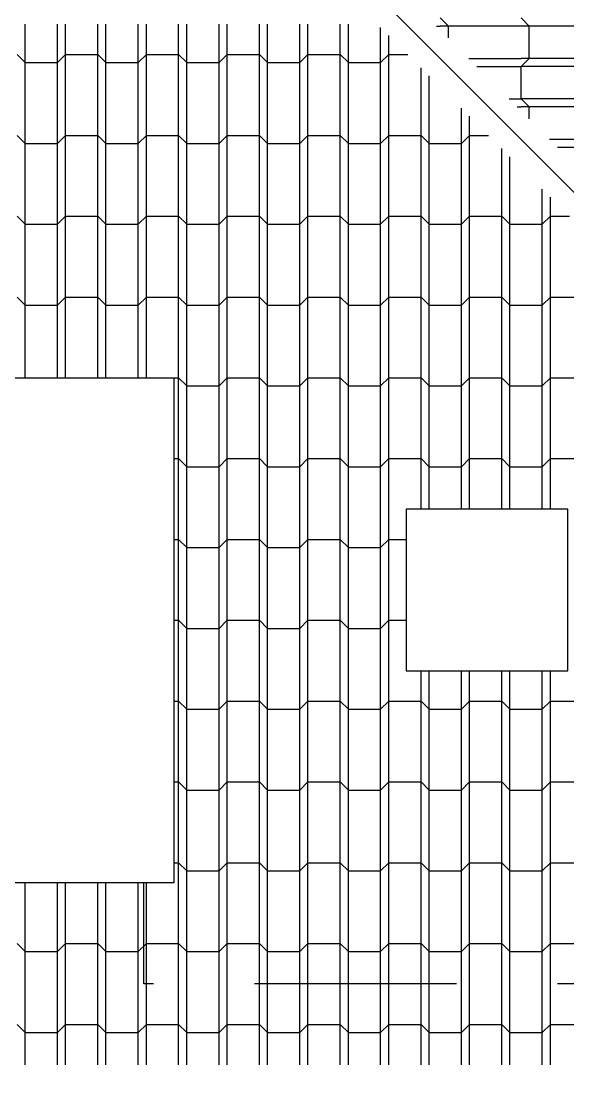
# Model space of a CAD drawing. Header units: metres. Extents: x -220 to 294, y -29 to 18.
# Drawn here: x -181.258 to -180.581, y 7.136 to 8.44 of the extents above; entities that cross this region are included whole.
import ezdxf

# ---------------------------------------------------------------- set-up
doc = ezdxf.new("R2010")
doc.units = ezdxf.units.M
doc.header["$MEASUREMENT"] = 0
doc.linetypes.add('DASHED2', pattern=[0.375, 0.25, -0.125])
for name, color, linetype in [('Rota', 7, 'Continuous'), ('Tarama', 7, 'Continuous'), ('Tarama_Boslugu', 7, 'Continuous')]:
    doc.layers.add(name, color=color, linetype=linetype)

msp = doc.modelspace()

# ---------------------------------------------------------------- linework, layer by layer
at = {"layer": 'Rota', "color": 166, "linetype": 'Continuous', "lineweight": -3}
for points in [[(-180.8064, 8.4612), (-179.4689, 7.1237)], [(-179.4689, 7.1237), (-180.8064, 8.4612)], [(-181.7436, 7.9987), (-181.0686, 7.9987)], [(-181.0686, 7.9987), (-181.0686, 7.3737)], [(-180.7811, 7.8362), (-180.7811, 7.6362)], [(-180.5811, 7.8362), (-180.7811, 7.8362)], [(-180.5811, 7.6362), (-180.5811, 7.8362)], [(-180.7811, 7.6362), (-180.5811, 7.6362)], [(-181.0686, 7.3737), (-181.7436, 7.3737)]]:
    msp.add_lwpolyline(points, dxfattribs=at)
at = {"layer": 'Rota', "color": 198, "linetype": 'DASHED2', "lineweight": -3}
for points in [[(-181.1061, 7.3737), (-182.3686, 7.3737)], [(-181.1061, 7.2487), (-181.1061, 7.3737)], [(-179.5939, 7.2487), (-181.1061, 7.2487)]]:
    msp.add_lwpolyline(points, dxfattribs=at)
at = {"layer": 'Tarama', "color": 13, "linetype": 'Continuous', "lineweight": -3}
for points in [[(-180.7291, 8.434), (-180.7391, 8.444)], [(-180.6291, 8.434), (-180.6391, 8.444)], [(-181.2528, 8.3987), (-181.2528, 8.4362)], [(-181.2128, 8.3987), (-181.2128, 8.4362)], [(-181.2029, 8.3987), (-181.2029, 8.4362)], [(-181.1628, 8.3987), (-181.1628, 8.4362)], [(-181.1528, 8.3987), (-181.1528, 8.4362)], [(-181.1128, 8.3987), (-181.1128, 8.4362)], [(-181.1028, 8.3987), (-181.1028, 8.4362)], [(-181.0629, 8.3987), (-181.0629, 8.4362)], [(-181.0528, 8.3987), (-181.0528, 8.4362)], [(-181.0128, 8.3987), (-181.0128, 8.4362)], [(-181.0028, 8.3987), (-181.0028, 8.4362)], [(-180.9628, 8.3987), (-180.9628, 8.4362)], [(-180.9529, 8.3987), (-180.9529, 8.4362)], [(-180.9128, 8.3987), (-180.9128, 8.4362)], [(-180.9028, 8.3987), (-180.9028, 8.4362)], [(-180.8628, 8.3987), (-180.8628, 8.4362)], [(-180.8528, 8.3987), (-180.8528, 8.4362)], [(-180.8129, 8.3987), (-180.8129, 8.4323)], [(-180.7439, 8.434), (-180.7391, 8.434)], [(-180.6391, 8.434), (-180.7391, 8.434)], [(-180.7291, 8.4192), (-180.7291, 8.434)], [(-180.5391, 8.434), (-180.6391, 8.434)], [(-180.6291, 8.394), (-180.6291, 8.434)], [(-180.8028, 8.3987), (-180.8028, 8.4223)], [(-181.2628, 8.3987), (-181.2528, 8.3887)], [(-181.2528, 8.2987), (-181.2528, 8.3987)], [(-181.2128, 8.2987), (-181.2128, 8.3987)], [(-181.2128, 8.3887), (-181.2029, 8.3987)], [(-181.2029, 8.2987), (-181.2029, 8.3987)], [(-181.2029, 8.3987), (-181.1628, 8.3987)], [(-181.1628, 8.2987), (-181.1628, 8.3987)], [(-181.1628, 8.3987), (-181.1528, 8.3887)], [(-181.1528, 8.2987), (-181.1528, 8.3987)], [(-181.1128, 8.2987), (-181.1128, 8.3987)], [(-181.1128, 8.3887), (-181.1028, 8.3987)], [(-181.1028, 8.2987), (-181.1028, 8.3987)], [(-181.1028, 8.3987), (-181.0629, 8.3987)], [(-181.0629, 8.2987), (-181.0629, 8.3987)], [(-181.0629, 8.3987), (-181.0528, 8.3887)], [(-181.0528, 8.2987), (-181.0528, 8.3987)], [(-181.0128, 8.2987), (-181.0128, 8.3987)], [(-181.0128, 8.3887), (-181.0028, 8.3987)], [(-181.0028, 8.2987), (-181.0028, 8.3987)], [(-181.0028, 8.3987), (-180.9628, 8.3987)], [(-180.9628, 8.2987), (-180.9628, 8.3987)], [(-180.9628, 8.3987), (-180.9529, 8.3887)], [(-180.9529, 8.2987), (-180.9529, 8.3987)], [(-180.9128, 8.2987), (-180.9128, 8.3987)], [(-180.9128, 8.3887), (-180.9028, 8.3987)], [(-180.9028, 8.2987), (-180.9028, 8.3987)], [(-180.9028, 8.3987), (-180.8628, 8.3987)], [(-180.8628, 8.2987), (-180.8628, 8.3987)], [(-180.8628, 8.3987), (-180.8528, 8.3887)], [(-180.8528, 8.2987), (-180.8528, 8.3987)], [(-180.8129, 8.2987), (-180.8129, 8.3987)], [(-180.8129, 8.3887), (-180.8028, 8.3987)], [(-180.8028, 8.2987), (-180.8028, 8.3987)], [(-180.8028, 8.3987), (-180.7793, 8.3987)], [(-181.2528, 8.3887), (-181.2128, 8.3887)], [(-181.1528, 8.3887), (-181.1128, 8.3887)], [(-181.0528, 8.3887), (-181.0128, 8.3887)], [(-180.9529, 8.3887), (-180.9128, 8.3887)], [(-180.8528, 8.3887), (-180.8129, 8.3887)], [(-180.7039, 8.394), (-180.6391, 8.394)], [(-180.5391, 8.394), (-180.6391, 8.394)], [(-180.6391, 8.384), (-180.6291, 8.394)], [(-180.7628, 8.2987), (-180.7628, 8.3823)], [(-180.7528, 8.2987), (-180.7528, 8.3723)], [(-180.6939, 8.384), (-180.6391, 8.384)], [(-180.5391, 8.384), (-180.6391, 8.384)], [(-180.6391, 8.344), (-180.6391, 8.384)], [(-180.7128, 8.2987), (-180.7128, 8.3323)], [(-180.6539, 8.344), (-180.6391, 8.344)], [(-180.6439, 8.334), (-180.6391, 8.334)], [(-180.5391, 8.344), (-180.6391, 8.344)], [(-180.6291, 8.334), (-180.6391, 8.344)], [(-180.5391, 8.334), (-180.6391, 8.334)], [(-180.6291, 8.3192), (-180.6291, 8.334)], [(-180.7029, 8.2987), (-180.7029, 8.3223)], [(-181.2628, 8.2987), (-181.2528, 8.2887)], [(-181.2528, 8.1987), (-181.2528, 8.2987)], [(-181.2128, 8.1987), (-181.2128, 8.2987)], [(-181.2128, 8.2887), (-181.2029, 8.2987)], [(-181.2029, 8.1987), (-181.2029, 8.2987)], [(-181.2029, 8.2987), (-181.1628, 8.2987)], [(-181.1628, 8.1987), (-181.1628, 8.2987)], [(-181.1628, 8.2987), (-181.1528, 8.2887)], [(-181.1528, 8.1987), (-181.1528, 8.2987)], [(-181.1128, 8.1987), (-181.1128, 8.2987)], [(-181.1128, 8.2887), (-181.1028, 8.2987)], [(-181.1028, 8.1987), (-181.1028, 8.2987)], [(-181.1028, 8.2987), (-181.0629, 8.2987)], [(-181.0629, 8.1987), (-181.0629, 8.2987)], [(-181.0629, 8.2987), (-181.0528, 8.2887)], [(-181.0528, 8.1987), (-181.0528, 8.2987)], [(-181.0128, 8.1987), (-181.0128, 8.2987)], [(-181.0128, 8.2887), (-181.0028, 8.2987)], [(-181.0028, 8.1987), (-181.0028, 8.2987)], [(-181.0028, 8.2987), (-180.9628, 8.2987)], [(-180.9628, 8.1987), (-180.9628, 8.2987)], [(-180.9628, 8.2987), (-180.9529, 8.2887)], [(-180.9529, 8.1987), (-180.9529, 8.2987)], [(-180.9128, 8.1987), (-180.9128, 8.2987)], [(-180.9128, 8.2887), (-180.9028, 8.2987)], [(-180.9028, 8.1987), (-180.9028, 8.2987)], [(-180.9028, 8.2987), (-180.8628, 8.2987)], [(-180.8628, 8.1987), (-180.8628, 8.2987)], [(-180.8628, 8.2987), (-180.8528, 8.2887)], [(-180.8528, 8.1987), (-180.8528, 8.2987)], [(-180.8129, 8.1987), (-180.8129, 8.2987)], [(-180.8129, 8.2887), (-180.8028, 8.2987)], [(-180.8028, 8.1987), (-180.8028, 8.2987)], [(-180.8028, 8.2987), (-180.7628, 8.2987)], [(-180.7628, 8.1987), (-180.7628, 8.2987)], [(-180.7628, 8.2987), (-180.7528, 8.2887)], [(-180.7528, 8.1987), (-180.7528, 8.2987)], [(-180.7128, 8.1987), (-180.7128, 8.2987)], [(-180.7128, 8.2887), (-180.7029, 8.2987)], [(-180.7029, 8.1987), (-180.7029, 8.2987)], [(-180.7029, 8.2987), (-180.6793, 8.2987)], [(-180.6039, 8.294), (-180.5391, 8.294)], [(-181.2528, 8.2887), (-181.2128, 8.2887)], [(-181.1528, 8.2887), (-181.1128, 8.2887)], [(-181.0528, 8.2887), (-181.0128, 8.2887)], [(-180.9529, 8.2887), (-180.9128, 8.2887)], [(-180.8528, 8.2887), (-180.8129, 8.2887)], [(-180.7528, 8.2887), (-180.7128, 8.2887)], [(-180.6628, 8.1987), (-180.6628, 8.2823)], [(-180.5939, 8.284), (-180.5391, 8.284)], [(-180.6528, 8.1987), (-180.6528, 8.2723)], [(-180.6128, 8.1987), (-180.6128, 8.2323)], [(-180.6028, 8.1987), (-180.6028, 8.2223)], [(-181.2628, 8.1987), (-181.2528, 8.1887)], [(-181.2528, 8.0987), (-181.2528, 8.1987)], [(-181.2528, 8.1887), (-181.2128, 8.1887)], [(-181.2128, 8.0987), (-181.2128, 8.1987)], [(-181.2128, 8.1887), (-181.2029, 8.1987)], [(-181.2029, 8.0987), (-181.2029, 8.1987)], [(-181.2029, 8.1987), (-181.1628, 8.1987)], [(-181.1628, 8.0987), (-181.1628, 8.1987)], [(-181.1628, 8.1987), (-181.1528, 8.1887)], [(-181.1528, 8.0987), (-181.1528, 8.1987)], [(-181.1528, 8.1887), (-181.1128, 8.1887)], [(-181.1128, 8.0987), (-181.1128, 8.1987)], [(-181.1128, 8.1887), (-181.1028, 8.1987)], [(-181.1028, 8.0987), (-181.1028, 8.1987)], [(-181.1028, 8.1987), (-181.0629, 8.1987)], [(-181.0629, 8.0987), (-181.0629, 8.1987)], [(-181.0629, 8.1987), (-181.0528, 8.1887)], [(-181.0528, 8.0987), (-181.0528, 8.1987)], [(-181.0528, 8.1887), (-181.0128, 8.1887)], [(-181.0128, 8.0987), (-181.0128, 8.1987)], [(-181.0128, 8.1887), (-181.0028, 8.1987)], [(-181.0028, 8.0987), (-181.0028, 8.1987)], [(-181.0028, 8.1987), (-180.9628, 8.1987)], [(-180.9628, 8.0987), (-180.9628, 8.1987)], [(-180.9628, 8.1987), (-180.9529, 8.1887)], [(-180.9529, 8.0987), (-180.9529, 8.1987)], [(-180.9529, 8.1887), (-180.9128, 8.1887)], [(-180.9128, 8.0987), (-180.9128, 8.1987)], [(-180.9128, 8.1887), (-180.9028, 8.1987)], [(-180.9028, 8.0987), (-180.9028, 8.1987)], [(-180.9028, 8.1987), (-180.8628, 8.1987)], [(-180.8628, 8.0987), (-180.8628, 8.1987)], [(-180.8628, 8.1987), (-180.8528, 8.1887)], [(-180.8528, 8.0987), (-180.8528, 8.1987)], [(-180.8528, 8.1887), (-180.8129, 8.1887)], [(-180.8129, 8.0987), (-180.8129, 8.1987)], [(-180.8129, 8.1887), (-180.8028, 8.1987)], [(-180.8028, 8.0987), (-180.8028, 8.1987)], [(-180.8028, 8.1987), (-180.7628, 8.1987)], [(-180.7628, 8.0987), (-180.7628, 8.1987)], [(-180.7628, 8.1987), (-180.7528, 8.1887)], [(-180.7528, 8.0987), (-180.7528, 8.1987)], [(-180.7528, 8.1887), (-180.7128, 8.1887)], [(-180.7128, 8.0987), (-180.7128, 8.1987)], [(-180.7128, 8.1887), (-180.7029, 8.1987)], [(-180.7029, 8.0987), (-180.7029, 8.1987)], [(-180.7029, 8.1987), (-180.6628, 8.1987)], [(-180.6628, 8.0987), (-180.6628, 8.1987)], [(-180.6628, 8.1987), (-180.6528, 8.1887)], [(-180.6528, 8.0987), (-180.6528, 8.1987)], [(-180.6528, 8.1887), (-180.6128, 8.1887)], [(-180.6128, 8.0987), (-180.6128, 8.1987)], [(-180.6128, 8.1887), (-180.6028, 8.1987)], [(-180.6028, 8.0987), (-180.6028, 8.1987)], [(-180.6028, 8.1987), (-180.5793, 8.1987)], [(-181.2628, 8.0987), (-181.2528, 8.0887)], [(-181.2528, 7.9987), (-181.2528, 8.0987)], [(-181.2128, 7.9987), (-181.2128, 8.0987)], [(-181.2128, 8.0887), (-181.2029, 8.0987)], [(-181.2029, 7.9987), (-181.2029, 8.0987)], [(-181.2029, 8.0987), (-181.1628, 8.0987)], [(-181.1628, 7.9987), (-181.1628, 8.0987)], [(-181.1628, 8.0987), (-181.1528, 8.0887)], [(-181.1528, 7.9987), (-181.1528, 8.0987)], [(-181.1128, 7.9987), (-181.1128, 8.0987)], [(-181.1128, 8.0887), (-181.1028, 8.0987)], [(-181.1028, 7.9987), (-181.1028, 8.0987)], [(-181.1028, 8.0987), (-181.0629, 8.0987)], [(-181.0629, 7.9987), (-181.0629, 8.0987)], [(-181.0629, 8.0987), (-181.0528, 8.0887)], [(-181.0528, 7.9987), (-181.0528, 8.0987)], [(-181.0128, 7.9987), (-181.0128, 8.0987)], [(-181.0128, 8.0887), (-181.0028, 8.0987)], [(-181.0028, 7.9987), (-181.0028, 8.0987)], [(-181.0028, 8.0987), (-180.9628, 8.0987)], [(-180.9628, 7.9987), (-180.9628, 8.0987)], [(-180.9628, 8.0987), (-180.9529, 8.0887)], [(-180.9529, 7.9987), (-180.9529, 8.0987)], [(-180.9128, 7.9987), (-180.9128, 8.0987)], [(-180.9128, 8.0887), (-180.9028, 8.0987)], [(-180.9028, 7.9987), (-180.9028, 8.0987)], [(-180.9028, 8.0987), (-180.8628, 8.0987)], [(-180.8628, 7.9987), (-180.8628, 8.0987)], [(-180.8628, 8.0987), (-180.8528, 8.0887)], [(-180.8528, 7.9987), (-180.8528, 8.0987)], [(-180.8129, 7.9987), (-180.8129, 8.0987)], [(-180.8129, 8.0887), (-180.8028, 8.0987)], [(-180.8028, 7.9987), (-180.8028, 8.0987)], [(-180.8028, 8.0987), (-180.7628, 8.0987)], [(-180.7628, 7.9987), (-180.7628, 8.0987)], [(-180.7628, 8.0987), (-180.7528, 8.0887)], [(-180.7528, 7.9987), (-180.7528, 8.0987)], [(-180.7128, 7.9987), (-180.7128, 8.0987)], [(-180.7128, 8.0887), (-180.7029, 8.0987)], [(-180.7029, 7.9987), (-180.7029, 8.0987)], [(-180.7029, 8.0987), (-180.6628, 8.0987)], [(-180.6628, 7.9987), (-180.6628, 8.0987)], [(-180.6628, 8.0987), (-180.6528, 8.0887)], [(-180.6528, 7.9987), (-180.6528, 8.0987)], [(-180.6128, 7.9987), (-180.6128, 8.0987)], [(-180.6128, 8.0887), (-180.6028, 8.0987)], [(-180.6028, 7.9987), (-180.6028, 8.0987)], [(-180.6028, 8.0987), (-180.5629, 8.0987)], [(-181.2528, 8.0887), (-181.2128, 8.0887)], [(-181.1528, 8.0887), (-181.1128, 8.0887)], [(-181.0528, 8.0887), (-181.0128, 8.0887)], [(-180.9529, 8.0887), (-180.9128, 8.0887)], [(-180.8528, 8.0887), (-180.8129, 8.0887)], [(-180.7528, 8.0887), (-180.7128, 8.0887)], [(-180.6528, 8.0887), (-180.6128, 8.0887)], [(-181.2029, 7.9987), (-181.1628, 7.9987)], [(-181.1028, 7.9987), (-181.0686, 7.9987)], [(-181.0686, 7.9987), (-181.0629, 7.9987)], [(-181.0629, 7.8987), (-181.0629, 7.9987)], [(-181.0629, 7.9987), (-181.0528, 7.9887)], [(-181.0528, 7.8987), (-181.0528, 7.9987)], [(-181.0128, 7.8987), (-181.0128, 7.9987)], [(-181.0128, 7.9887), (-181.0028, 7.9987)], [(-181.0028, 7.8987), (-181.0028, 7.9987)], [(-181.0028, 7.9987), (-180.9628, 7.9987)], [(-180.9628, 7.8987), (-180.9628, 7.9987)], [(-180.9628, 7.9987), (-180.9529, 7.9887)], [(-180.9529, 7.8987), (-180.9529, 7.9987)], [(-180.9128, 7.8987), (-180.9128, 7.9987)], [(-180.9128, 7.9887), (-180.9028, 7.9987)], [(-180.9028, 7.8987), (-180.9028, 7.9987)], [(-180.9028, 7.9987), (-180.8628, 7.9987)], [(-180.8628, 7.8987), (-180.8628, 7.9987)], [(-180.8628, 7.9987), (-180.8528, 7.9887)], [(-180.8528, 7.8987), (-180.8528, 7.9987)], [(-180.8129, 7.8987), (-180.8129, 7.9987)], [(-180.8129, 7.9887), (-180.8028, 7.9987)], [(-180.8028, 7.8987), (-180.8028, 7.9987)], [(-180.8028, 7.9987), (-180.7628, 7.9987)], [(-180.7628, 7.8987), (-180.7628, 7.9987)], [(-180.7628, 7.9987), (-180.7528, 7.9887)], [(-180.7528, 7.8987), (-180.7528, 7.9987)], [(-180.7128, 7.8987), (-180.7128, 7.9987)], [(-180.7128, 7.9887), (-180.7029, 7.9987)], [(-180.7029, 7.8987), (-180.7029, 7.9987)], [(-180.7029, 7.9987), (-180.6628, 7.9987)], [(-180.6628, 7.8987), (-180.6628, 7.9987)], [(-180.6628, 7.9987), (-180.6528, 7.9887)], [(-180.6528, 7.8987), (-180.6528, 7.9987)], [(-180.6128, 7.8987), (-180.6128, 7.9987)], [(-180.6128, 7.9887), (-180.6028, 7.9987)], [(-180.6028, 7.8987), (-180.6028, 7.9987)], [(-180.6028, 7.9987), (-180.5629, 7.9987)], [(-181.0528, 7.9887), (-181.0128, 7.9887)], [(-180.9529, 7.9887), (-180.9128, 7.9887)], [(-180.8528, 7.9887), (-180.8129, 7.9887)], [(-180.7528, 7.9887), (-180.7128, 7.9887)], [(-180.6528, 7.9887), (-180.6128, 7.9887)], [(-181.0686, 7.8987), (-181.0629, 7.8987)], [(-181.0629, 7.7987), (-181.0629, 7.8987)], [(-181.0629, 7.8987), (-181.0528, 7.8887)], [(-181.0528, 7.7987), (-181.0528, 7.8987)], [(-181.0128, 7.7987), (-181.0128, 7.8987)], [(-181.0128, 7.8887), (-181.0028, 7.8987)], [(-181.0028, 7.7987), (-181.0028, 7.8987)], [(-181.0028, 7.8987), (-180.9628, 7.8987)], [(-180.9628, 7.7987), (-180.9628, 7.8987)], [(-180.9628, 7.8987), (-180.9529, 7.8887)], [(-180.9529, 7.7987), (-180.9529, 7.8987)], [(-180.9128, 7.7987), (-180.9128, 7.8987)], [(-180.9128, 7.8887), (-180.9028, 7.8987)], [(-180.9028, 7.7987), (-180.9028, 7.8987)], [(-180.9028, 7.8987), (-180.8628, 7.8987)], [(-180.8628, 7.7987), (-180.8628, 7.8987)], [(-180.8628, 7.8987), (-180.8528, 7.8887)], [(-180.8528, 7.7987), (-180.8528, 7.8987)], [(-180.8129, 7.7987), (-180.8129, 7.8987)], [(-180.8129, 7.8887), (-180.8028, 7.8987)], [(-180.8028, 7.7987), (-180.8028, 7.8987)], [(-180.8028, 7.8987), (-180.7628, 7.8987)], [(-180.7628, 7.8362), (-180.7628, 7.8987)], [(-180.7628, 7.8987), (-180.7528, 7.8887)], [(-180.7528, 7.8362), (-180.7528, 7.8987)], [(-180.7128, 7.8362), (-180.7128, 7.8987)], [(-180.7128, 7.8887), (-180.7029, 7.8987)], [(-180.7029, 7.8362), (-180.7029, 7.8987)], [(-180.7029, 7.8987), (-180.6628, 7.8987)], [(-180.6628, 7.8362), (-180.6628, 7.8987)], [(-180.6628, 7.8987), (-180.6528, 7.8887)], [(-180.6528, 7.8362), (-180.6528, 7.8987)], [(-180.6128, 7.8362), (-180.6128, 7.8987)], [(-180.6128, 7.8887), (-180.6028, 7.8987)], [(-180.6028, 7.8362), (-180.6028, 7.8987)], [(-180.6028, 7.8987), (-180.5629, 7.8987)], [(-181.0528, 7.8887), (-181.0128, 7.8887)], [(-180.9529, 7.8887), (-180.9128, 7.8887)], [(-180.8528, 7.8887), (-180.8129, 7.8887)], [(-180.7528, 7.8887), (-180.7128, 7.8887)], [(-180.6528, 7.8887), (-180.6128, 7.8887)], [(-181.0686, 7.7987), (-181.0629, 7.7987)], [(-181.0629, 7.6987), (-181.0629, 7.7987)], [(-181.0629, 7.7987), (-181.0528, 7.7887)], [(-181.0528, 7.6987), (-181.0528, 7.7987)], [(-181.0128, 7.6987), (-181.0128, 7.7987)], [(-181.0128, 7.7887), (-181.0028, 7.7987)], [(-181.0028, 7.6987), (-181.0028, 7.7987)], [(-181.0028, 7.7987), (-180.9628, 7.7987)], [(-180.9628, 7.6987), (-180.9628, 7.7987)], [(-180.9628, 7.7987), (-180.9529, 7.7887)], [(-180.9529, 7.6987), (-180.9529, 7.7987)], [(-180.9128, 7.6987), (-180.9128, 7.7987)], [(-180.9128, 7.7887), (-180.9028, 7.7987)], [(-180.9028, 7.6987), (-180.9028, 7.7987)], [(-180.9028, 7.7987), (-180.8628, 7.7987)], [(-180.8628, 7.6987), (-180.8628, 7.7987)], [(-180.8628, 7.7987), (-180.8528, 7.7887)], [(-180.8528, 7.6987), (-180.8528, 7.7987)], [(-180.8129, 7.6987), (-180.8129, 7.7987)], [(-180.8129, 7.7887), (-180.8028, 7.7987)], [(-180.8028, 7.6987), (-180.8028, 7.7987)], [(-180.8028, 7.7987), (-180.7811, 7.7987)], [(-181.0528, 7.7887), (-181.0128, 7.7887)], [(-180.9529, 7.7887), (-180.9128, 7.7887)], [(-180.8528, 7.7887), (-180.8129, 7.7887)], [(-181.0686, 7.6987), (-181.0629, 7.6987)], [(-181.0629, 7.5987), (-181.0629, 7.6987)], [(-181.0629, 7.6987), (-181.0528, 7.6887)], [(-181.0528, 7.5987), (-181.0528, 7.6987)], [(-181.0128, 7.5987), (-181.0128, 7.6987)], [(-181.0128, 7.6887), (-181.0028, 7.6987)], [(-181.0028, 7.5987), (-181.0028, 7.6987)], [(-181.0028, 7.6987), (-180.9628, 7.6987)], [(-180.9628, 7.5987), (-180.9628, 7.6987)], [(-180.9628, 7.6987), (-180.9529, 7.6887)], [(-180.9529, 7.5987), (-180.9529, 7.6987)], [(-180.9128, 7.5987), (-180.9128, 7.6987)], [(-180.9128, 7.6887), (-180.9028, 7.6987)], [(-180.9028, 7.5987), (-180.9028, 7.6987)], [(-180.9028, 7.6987), (-180.8628, 7.6987)], [(-180.8628, 7.5987), (-180.8628, 7.6987)], [(-180.8628, 7.6987), (-180.8528, 7.6887)], [(-180.8528, 7.5987), (-180.8528, 7.6987)], [(-180.8129, 7.5987), (-180.8129, 7.6987)], [(-180.8129, 7.6887), (-180.8028, 7.6987)], [(-180.8028, 7.5987), (-180.8028, 7.6987)], [(-180.8028, 7.6987), (-180.7811, 7.6987)], [(-181.0528, 7.6887), (-181.0128, 7.6887)], [(-180.9529, 7.6887), (-180.9128, 7.6887)], [(-180.8528, 7.6887), (-180.8129, 7.6887)], [(-180.7628, 7.5987), (-180.7628, 7.6362)], [(-180.7528, 7.5987), (-180.7528, 7.6362)], [(-180.7128, 7.5987), (-180.7128, 7.6362)], [(-180.7029, 7.5987), (-180.7029, 7.6362)], [(-180.6628, 7.5987), (-180.6628, 7.6362)], [(-180.6528, 7.5987), (-180.6528, 7.6362)], [(-180.6128, 7.5987), (-180.6128, 7.6362)], [(-180.6028, 7.5987), (-180.6028, 7.6362)], [(-181.0686, 7.5987), (-181.0629, 7.5987)], [(-181.0629, 7.4987), (-181.0629, 7.5987)], [(-181.0629, 7.5987), (-181.0528, 7.5887)], [(-181.0528, 7.4987), (-181.0528, 7.5987)], [(-181.0128, 7.4987), (-181.0128, 7.5987)], [(-181.0128, 7.5887), (-181.0028, 7.5987)], [(-181.0028, 7.4987), (-181.0028, 7.5987)], [(-181.0028, 7.5987), (-180.9628, 7.5987)], [(-180.9628, 7.4987), (-180.9628, 7.5987)], [(-180.9628, 7.5987), (-180.9529, 7.5887)], [(-180.9529, 7.4987), (-180.9529, 7.5987)], [(-180.9128, 7.4987), (-180.9128, 7.5987)], [(-180.9128, 7.5887), (-180.9028, 7.5987)], [(-180.9028, 7.4987), (-180.9028, 7.5987)], [(-180.9028, 7.5987), (-180.8628, 7.5987)], [(-180.8628, 7.4987), (-180.8628, 7.5987)], [(-180.8628, 7.5987), (-180.8528, 7.5887)], [(-180.8528, 7.4987), (-180.8528, 7.5987)], [(-180.8129, 7.4987), (-180.8129, 7.5987)], [(-180.8129, 7.5887), (-180.8028, 7.5987)], [(-180.8028, 7.4987), (-180.8028, 7.5987)], [(-180.8028, 7.5987), (-180.7628, 7.5987)], [(-180.7628, 7.4987), (-180.7628, 7.5987)], [(-180.7628, 7.5987), (-180.7528, 7.5887)], [(-180.7528, 7.4987), (-180.7528, 7.5987)], [(-180.7128, 7.4987), (-180.7128, 7.5987)], [(-180.7128, 7.5887), (-180.7029, 7.5987)], [(-180.7029, 7.4987), (-180.7029, 7.5987)], [(-180.7029, 7.5987), (-180.6628, 7.5987)], [(-180.6628, 7.4987), (-180.6628, 7.5987)], [(-180.6628, 7.5987), (-180.6528, 7.5887)], [(-180.6528, 7.4987), (-180.6528, 7.5987)], [(-180.6128, 7.4987), (-180.6128, 7.5987)], [(-180.6128, 7.5887), (-180.6028, 7.5987)], [(-180.6028, 7.4987), (-180.6028, 7.5987)], [(-180.6028, 7.5987), (-180.5629, 7.5987)], [(-181.0528, 7.5887), (-181.0128, 7.5887)], [(-180.9529, 7.5887), (-180.9128, 7.5887)], [(-180.8528, 7.5887), (-180.8129, 7.5887)], [(-180.7528, 7.5887), (-180.7128, 7.5887)], [(-180.6528, 7.5887), (-180.6128, 7.5887)], [(-181.0686, 7.4987), (-181.0629, 7.4987)], [(-181.0629, 7.3987), (-181.0629, 7.4987)], [(-181.0629, 7.4987), (-181.0528, 7.4887)], [(-181.0528, 7.3987), (-181.0528, 7.4987)], [(-181.0128, 7.3987), (-181.0128, 7.4987)], [(-181.0128, 7.4887), (-181.0028, 7.4987)], [(-181.0028, 7.3987), (-181.0028, 7.4987)], [(-181.0028, 7.4987), (-180.9628, 7.4987)], [(-180.9628, 7.3987), (-180.9628, 7.4987)], [(-180.9628, 7.4987), (-180.9529, 7.4887)], [(-180.9529, 7.3987), (-180.9529, 7.4987)], [(-180.9128, 7.3987), (-180.9128, 7.4987)], [(-180.9128, 7.4887), (-180.9028, 7.4987)], [(-180.9028, 7.3987), (-180.9028, 7.4987)], [(-180.9028, 7.4987), (-180.8628, 7.4987)], [(-180.8628, 7.3987), (-180.8628, 7.4987)], [(-180.8628, 7.4987), (-180.8528, 7.4887)], [(-180.8528, 7.3987), (-180.8528, 7.4987)], [(-180.8129, 7.3987), (-180.8129, 7.4987)], [(-180.8129, 7.4887), (-180.8028, 7.4987)], [(-180.8028, 7.3987), (-180.8028, 7.4987)], [(-180.8028, 7.4987), (-180.7628, 7.4987)], [(-180.7628, 7.3987), (-180.7628, 7.4987)], [(-180.7628, 7.4987), (-180.7528, 7.4887)], [(-180.7528, 7.3987), (-180.7528, 7.4987)], [(-180.7128, 7.3987), (-180.7128, 7.4987)], [(-180.7128, 7.4887), (-180.7029, 7.4987)], [(-180.7029, 7.3987), (-180.7029, 7.4987)], [(-180.7029, 7.4987), (-180.6628, 7.4987)], [(-180.6628, 7.3987), (-180.6628, 7.4987)], [(-180.6628, 7.4987), (-180.6528, 7.4887)], [(-180.6528, 7.3987), (-180.6528, 7.4987)], [(-180.6128, 7.3987), (-180.6128, 7.4987)], [(-180.6128, 7.4887), (-180.6028, 7.4987)], [(-180.6028, 7.3987), (-180.6028, 7.4987)], [(-180.6028, 7.4987), (-180.5629, 7.4987)], [(-181.0528, 7.4887), (-181.0128, 7.4887)], [(-180.9529, 7.4887), (-180.9128, 7.4887)], [(-180.8528, 7.4887), (-180.8129, 7.4887)], [(-180.7528, 7.4887), (-180.7128, 7.4887)], [(-180.6528, 7.4887), (-180.6128, 7.4887)], [(-181.0686, 7.3987), (-181.0629, 7.3987)], [(-181.0629, 7.2987), (-181.0629, 7.3987)], [(-181.0629, 7.3987), (-181.0528, 7.3887)], [(-181.0528, 7.2987), (-181.0528, 7.3987)], [(-181.0128, 7.2987), (-181.0128, 7.3987)], [(-181.0128, 7.3887), (-181.0028, 7.3987)], [(-181.0028, 7.2987), (-181.0028, 7.3987)], [(-181.0028, 7.3987), (-180.9628, 7.3987)], [(-180.9628, 7.2987), (-180.9628, 7.3987)], [(-180.9628, 7.3987), (-180.9529, 7.3887)], [(-180.9529, 7.2987), (-180.9529, 7.3987)], [(-180.9128, 7.2987), (-180.9128, 7.3987)], [(-180.9128, 7.3887), (-180.9028, 7.3987)], [(-180.9028, 7.2987), (-180.9028, 7.3987)], [(-180.9028, 7.3987), (-180.8628, 7.3987)], [(-180.8628, 7.2987), (-180.8628, 7.3987)], [(-180.8628, 7.3987), (-180.8528, 7.3887)], [(-180.8528, 7.2987), (-180.8528, 7.3987)], [(-180.8129, 7.2987), (-180.8129, 7.3987)], [(-180.8129, 7.3887), (-180.8028, 7.3987)], [(-180.8028, 7.2987), (-180.8028, 7.3987)], [(-180.8028, 7.3987), (-180.7628, 7.3987)], [(-180.7628, 7.2987), (-180.7628, 7.3987)], [(-180.7628, 7.3987), (-180.7528, 7.3887)], [(-180.7528, 7.2987), (-180.7528, 7.3987)], [(-180.7128, 7.2987), (-180.7128, 7.3987)], [(-180.7128, 7.3887), (-180.7029, 7.3987)], [(-180.7029, 7.2987), (-180.7029, 7.3987)], [(-180.7029, 7.3987), (-180.6628, 7.3987)], [(-180.6628, 7.2987), (-180.6628, 7.3987)], [(-180.6628, 7.3987), (-180.6528, 7.3887)], [(-180.6528, 7.2987), (-180.6528, 7.3987)], [(-180.6128, 7.2987), (-180.6128, 7.3987)], [(-180.6128, 7.3887), (-180.6028, 7.3987)], [(-180.6028, 7.2987), (-180.6028, 7.3987)], [(-180.6028, 7.3987), (-180.5629, 7.3987)], [(-181.0528, 7.3887), (-181.0128, 7.3887)], [(-180.9529, 7.3887), (-180.9128, 7.3887)], [(-180.8528, 7.3887), (-180.8129, 7.3887)], [(-180.7528, 7.3887), (-180.7128, 7.3887)], [(-180.6528, 7.3887), (-180.6128, 7.3887)], [(-181.2528, 7.2987), (-181.2528, 7.3737)], [(-181.2128, 7.2987), (-181.2128, 7.3737)], [(-181.2029, 7.2987), (-181.2029, 7.3737)], [(-181.1628, 7.2987), (-181.1628, 7.3737)], [(-181.1528, 7.2987), (-181.1528, 7.3737)], [(-181.1128, 7.2987), (-181.1128, 7.3737)], [(-181.1028, 7.2987), (-181.1028, 7.3737)], [(-181.2628, 7.2987), (-181.2528, 7.2887)], [(-181.2528, 7.1987), (-181.2528, 7.2987)], [(-181.2128, 7.1987), (-181.2128, 7.2987)], [(-181.2128, 7.2887), (-181.2029, 7.2987)], [(-181.2029, 7.1987), (-181.2029, 7.2987)], [(-181.2029, 7.2987), (-181.1628, 7.2987)], [(-181.1628, 7.1987), (-181.1628, 7.2987)], [(-181.1628, 7.2987), (-181.1528, 7.2887)], [(-181.1528, 7.1987), (-181.1528, 7.2987)], [(-181.1128, 7.1987), (-181.1128, 7.2987)], [(-181.1128, 7.2887), (-181.1028, 7.2987)], [(-181.1028, 7.1987), (-181.1028, 7.2987)], [(-181.1028, 7.2987), (-181.0629, 7.2987)], [(-181.0629, 7.1987), (-181.0629, 7.2987)], [(-181.0629, 7.2987), (-181.0528, 7.2887)], [(-181.0528, 7.1987), (-181.0528, 7.2987)], [(-181.0128, 7.1987), (-181.0128, 7.2987)], [(-181.0128, 7.2887), (-181.0028, 7.2987)], [(-181.0028, 7.1987), (-181.0028, 7.2987)], [(-181.0028, 7.2987), (-180.9628, 7.2987)], [(-180.9628, 7.1987), (-180.9628, 7.2987)], [(-180.9628, 7.2987), (-180.9529, 7.2887)], [(-180.9529, 7.1987), (-180.9529, 7.2987)], [(-180.9128, 7.1987), (-180.9128, 7.2987)], [(-180.9128, 7.2887), (-180.9028, 7.2987)], [(-180.9028, 7.1987), (-180.9028, 7.2987)], [(-180.9028, 7.2987), (-180.8628, 7.2987)], [(-180.8628, 7.1987), (-180.8628, 7.2987)], [(-180.8628, 7.2987), (-180.8528, 7.2887)], [(-180.8528, 7.1987), (-180.8528, 7.2987)], [(-180.8129, 7.1987), (-180.8129, 7.2987)], [(-180.8129, 7.2887), (-180.8028, 7.2987)], [(-180.8028, 7.1987), (-180.8028, 7.2987)], [(-180.8028, 7.2987), (-180.7628, 7.2987)], [(-180.7628, 7.1987), (-180.7628, 7.2987)], [(-180.7628, 7.2987), (-180.7528, 7.2887)], [(-180.7528, 7.1987), (-180.7528, 7.2987)], [(-180.7128, 7.1987), (-180.7128, 7.2987)], [(-180.7128, 7.2887), (-180.7029, 7.2987)], [(-180.7029, 7.1987), (-180.7029, 7.2987)], [(-180.7029, 7.2987), (-180.6628, 7.2987)], [(-180.6628, 7.1987), (-180.6628, 7.2987)], [(-180.6628, 7.2987), (-180.6528, 7.2887)], [(-180.6528, 7.1987), (-180.6528, 7.2987)], [(-180.6128, 7.1987), (-180.6128, 7.2987)], [(-180.6128, 7.2887), (-180.6028, 7.2987)], [(-180.6028, 7.1987), (-180.6028, 7.2987)], [(-180.6028, 7.2987), (-180.5629, 7.2987)], [(-181.2528, 7.2887), (-181.2128, 7.2887)], [(-181.1528, 7.2887), (-181.1128, 7.2887)], [(-181.0528, 7.2887), (-181.0128, 7.2887)], [(-180.9529, 7.2887), (-180.9128, 7.2887)], [(-180.8528, 7.2887), (-180.8129, 7.2887)], [(-180.7528, 7.2887), (-180.7128, 7.2887)], [(-180.6528, 7.2887), (-180.6128, 7.2887)], [(-181.2628, 7.1987), (-181.2528, 7.1887)], [(-181.2528, 7.1487), (-181.2528, 7.1987)], [(-181.2128, 7.1487), (-181.2128, 7.1987)], [(-181.2128, 7.1887), (-181.2029, 7.1987)], [(-181.2029, 7.1487), (-181.2029, 7.1987)], [(-181.2029, 7.1987), (-181.1628, 7.1987)], [(-181.1628, 7.1487), (-181.1628, 7.1987)], [(-181.1628, 7.1987), (-181.1528, 7.1887)], [(-181.1528, 7.1487), (-181.1528, 7.1987)], [(-181.1128, 7.1487), (-181.1128, 7.1987)], [(-181.1128, 7.1887), (-181.1028, 7.1987)], [(-181.1028, 7.1487), (-181.1028, 7.1987)], [(-181.1028, 7.1987), (-181.0629, 7.1987)], [(-181.0629, 7.1487), (-181.0629, 7.1987)], [(-181.0629, 7.1987), (-181.0528, 7.1887)], [(-181.0528, 7.1487), (-181.0528, 7.1987)], [(-181.0128, 7.1487), (-181.0128, 7.1987)], [(-181.0128, 7.1887), (-181.0028, 7.1987)], [(-181.0028, 7.1487), (-181.0028, 7.1987)], [(-181.0028, 7.1987), (-180.9628, 7.1987)], [(-180.9628, 7.1487), (-180.9628, 7.1987)], [(-180.9628, 7.1987), (-180.9529, 7.1887)], [(-180.9529, 7.1487), (-180.9529, 7.1987)], [(-180.9128, 7.1487), (-180.9128, 7.1987)], [(-180.9128, 7.1887), (-180.9028, 7.1987)], [(-180.9028, 7.1487), (-180.9028, 7.1987)], [(-180.9028, 7.1987), (-180.8628, 7.1987)], [(-180.8628, 7.1487), (-180.8628, 7.1987)], [(-180.8628, 7.1987), (-180.8528, 7.1887)], [(-180.8528, 7.1487), (-180.8528, 7.1987)], [(-180.8129, 7.1487), (-180.8129, 7.1987)], [(-180.8129, 7.1887), (-180.8028, 7.1987)], [(-180.8028, 7.1487), (-180.8028, 7.1987)], [(-180.8028, 7.1987), (-180.7628, 7.1987)], [(-180.7628, 7.1487), (-180.7628, 7.1987)], [(-180.7628, 7.1987), (-180.7528, 7.1887)], [(-180.7528, 7.1487), (-180.7528, 7.1987)], [(-180.7128, 7.1487), (-180.7128, 7.1987)], [(-180.7128, 7.1887), (-180.7029, 7.1987)], [(-180.7029, 7.1487), (-180.7029, 7.1987)], [(-180.7029, 7.1987), (-180.6628, 7.1987)], [(-180.6628, 7.1487), (-180.6628, 7.1987)], [(-180.6628, 7.1987), (-180.6528, 7.1887)], [(-180.6528, 7.1487), (-180.6528, 7.1987)], [(-180.6128, 7.1487), (-180.6128, 7.1987)], [(-180.6128, 7.1887), (-180.6028, 7.1987)], [(-180.6028, 7.1487), (-180.6028, 7.1987)], [(-180.6028, 7.1987), (-180.5629, 7.1987)], [(-181.2528, 7.1887), (-181.2128, 7.1887)], [(-181.1528, 7.1887), (-181.1128, 7.1887)], [(-181.0528, 7.1887), (-181.0128, 7.1887)], [(-180.9529, 7.1887), (-180.9128, 7.1887)], [(-180.8528, 7.1887), (-180.8129, 7.1887)], [(-180.7528, 7.1887), (-180.7128, 7.1887)], [(-180.6528, 7.1887), (-180.6128, 7.1887)]]:
    msp.add_lwpolyline(points, dxfattribs=at)
at = {"layer": 'Tarama_Boslugu', "color": 13, "linetype": 'Continuous', "lineweight": -3}
for points in [[(-181.7436, 7.9987), (-181.0686, 7.9987)], [(-181.0686, 7.9987), (-181.0686, 7.3737)], [(-180.7811, 7.8362), (-180.7811, 7.6362)], [(-180.5811, 7.8362), (-180.7811, 7.8362)], [(-180.5811, 7.6362), (-180.5811, 7.8362)], [(-180.7811, 7.6362), (-180.5811, 7.6362)], [(-181.0686, 7.3737), (-181.7436, 7.3737)]]:
    msp.add_lwpolyline(points, dxfattribs=at)

doc.saveas('drawing.dxf')
